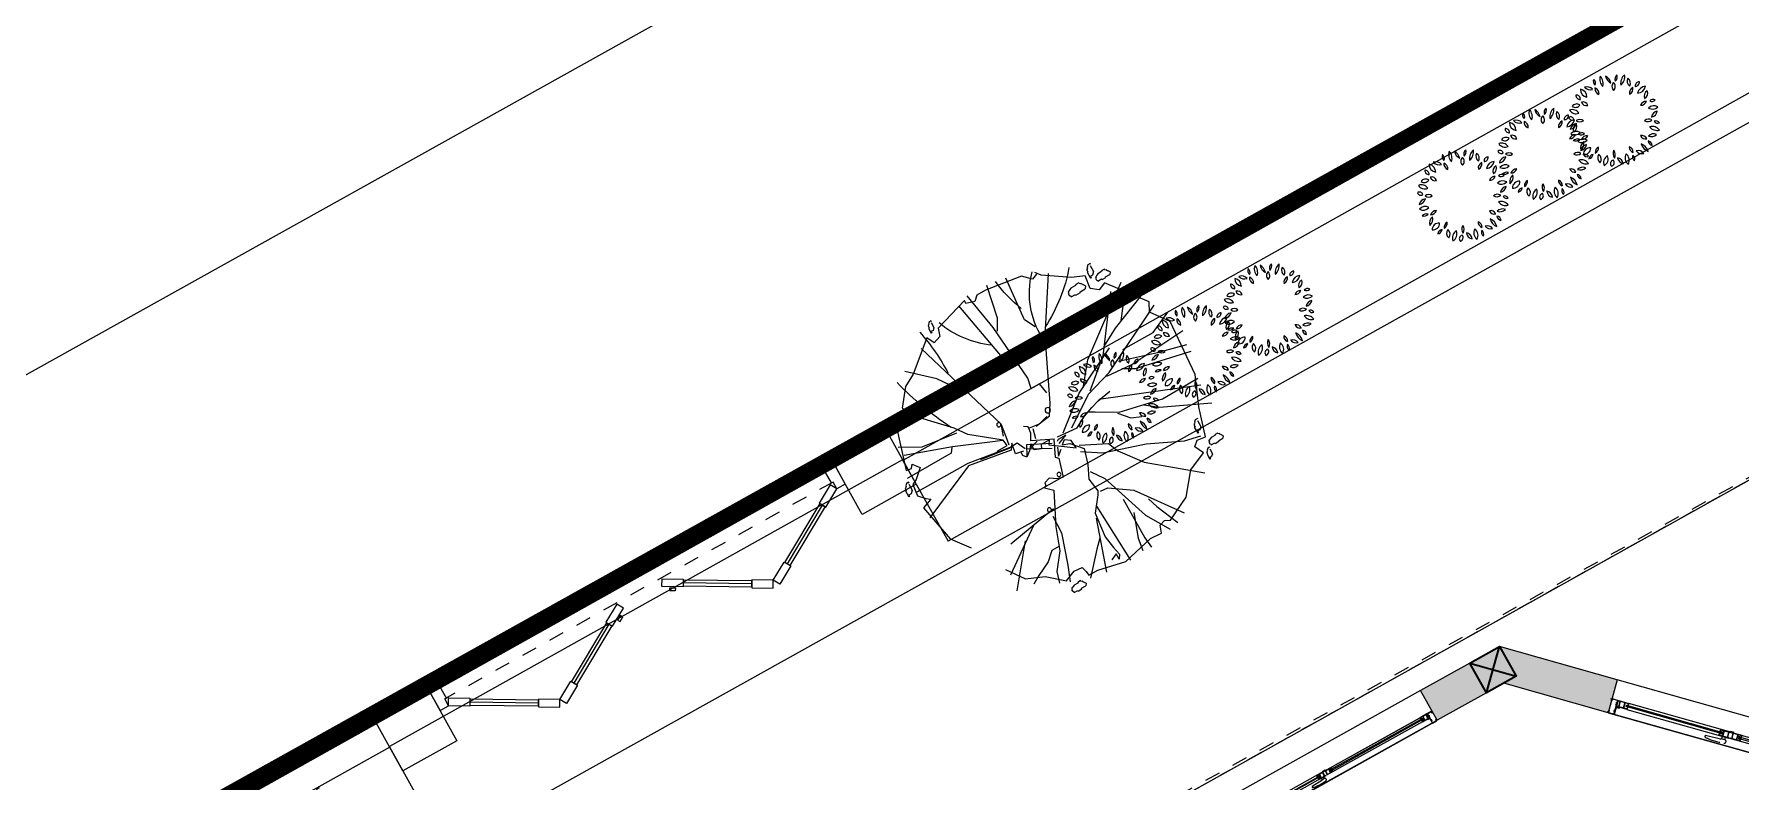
# Model space of a CAD drawing. Header units: millimetres. Extents: x 567980 to 569372, y 2065777 to 2066674.
# Drawn here: x 569077.5 to 569088.53, y 2066424.27 to 2066429.1 of the extents above; entities that cross this region are included whole.
import ezdxf

# ---------------------------------------------------------------- set-up
doc = ezdxf.new("R2010")
doc.units = ezdxf.units.MM
for name, pattern in [('CENTER', [3, 1.5, -0.5, 0.5, -0.5]), ('DASHDOT2', [0.5, 0.25, -0.125, 0, -0.125]), ('HIDDEN', [0.75, 0.5, -0.25])]:
    doc.linetypes.add(name, pattern=pattern)
for name, color, linetype, lineweight in [('A-COT VACH', 2, 'Continuous', 35), ('A-HATCH', 251, 'Continuous', 5), ('A-TUONG', 255, 'Continuous', 35), ('boDnv', 54, 'Continuous', 25), ('E- RANH GIOI', 1, 'CENTER', 13), ('E- Tuong', 4, 'Continuous', 13), ('i_Cay', 114, 'Continuous', 13), ('i_Hatch', 250, 'Continuous', 13), ('LD-CUA', 146, 'Continuous', 13), ('LD-THAY', 9, 'Continuous', 13)]:
    doc.layers.add(name, color=color, linetype=linetype, lineweight=lineweight)
for name, color, linetype in [('datOBt', 42, 'Continuous'), ('LogDg', 7, 'Continuous'), ('loKBT', 42, 'Continuous'), ('ViaHeS', 32, 'Continuous')]:
    doc.layers.add(name, color=color, linetype=linetype)
doc.styles.add('rms', font='romans.shx', dxfattribs={"width": 0.7, "bigfont": 'vns.shx'})
doc.linetypes.add('ADL', pattern='A,0.125,-0.15,["++",rms,S=0.5,R=0,X=0,Y=-0.2245],-1.35,1.125', length=2.75)

# ---------------------------------------------------------------- blocks, each defined once
blk = doc.blocks.new('NEN')
at = {"layer": 'boDnv', "color": 10, "linetype": 'ADL', "ltscale": 0.25}
blk.add_lwpolyline([(236.622, -34.449), (249.689, -60.576), (255.475, -62.36), (412.421, 25.215), (414.146, 31.236), (400.061, 56.783), (394.08, 58.497), (238.515, -28.308)], close=True, dxfattribs=at)
at = {"layer": 'datOBt'}
blk.add_lwpolyline([(235.548, -34.538), (248.986, -61.406), (255.589, -63.441), (413.268, 24.543), (415.221, 31.358), (400.736, 57.63), (393.956, 59.573), (237.678, -27.63)], close=True, dxfattribs=at)
at = {"layer": 'LogDg'}
blk.add_lwpolyline([(231.455, -36.414), (244.888, -63.273, 0.427514), (255.942, -66.68), (417.372, 23.397, 0.412716), (420.48, 34.246), (405.996, 60.518, 0.415712), (395.092, 63.642), (234.712, -25.849, 0.401037)], format="xyb", close=True, dxfattribs=at)
at = {"layer": 'loKBT'}
blk.add_lwpolyline([(400.736, 57.63), (393.956, 59.573), (380.546, 52.09), (390.292, 34.625), (407.979, 44.494)], close=True, dxfattribs=at)
at = {"layer": 'ViaHeS'}
blk.add_lwpolyline([(235.548, -34.538), (248.986, -61.406), (255.589, -63.441), (413.268, 24.543), (415.221, 31.358), (400.736, 57.63), (393.956, 59.573), (237.678, -27.63)], close=True, dxfattribs=at)
blk = doc.blocks.new('BT-01')
at = {"layer": 'E- RANH GIOI', "ltscale": 0.05, "const_width": 100}
blk.add_lwpolyline([(7814691, 974897), (7819917, 979887), (7998786, 979804), (8003756, 974804), (8003589, 944820), (7998563, 939825), (7818090, 939908), (7813321, 944903), (7814691, 974897)], dxfattribs=at)
at = {"layer": 'E- RANH GIOI', "color": 5, "ltscale": 0.05, "true_color": 0x0000fa}
blk.add_lwpolyline([(7817633, 973558), (7821118, 976886), (7997538, 976805), (8000749, 973574), (8000596, 946075), (7997327, 942825), (7819374, 942907), (7816376, 946047)], close=True, dxfattribs=at)
at = {"layer": 'loKBT'}
blk.add_lwpolyline([(8003756, 974804), (7998786, 979804), (7983438, 979811), (7983429, 959821), (8003672, 959812)], close=True, dxfattribs=at)
blk = doc.blocks.new('mb-cay34')
for p, q in [((148.1, 528.3), (174.7, 874.2)), ((-456.3, 782.7), (-468.4, 774.6)), ((-468.4, 746.2), (-468.4, 774.6)), ((-456.3, 782.7), (-452.2, 778.7)), ((-452.2, 778.7), (-448.2, 778.7)), ((-448.2, 778.7), (-448.2, 774.6)), ((-448.2, 774.6), (-444.1, 774.6)), ((-444.1, 774.6), (-440, 770.6)), ((-140.5, 547.3), (-262.1, 817.2)), ((-246.9, 741.1), (-76, 813.4)), ((68.4, 269.9), (-144.3, 813.4)), ((-106.4, 585.3), (-102.6, 817.2)), ((-76, 813.4), (254.5, 836.2)), ((117.7, 535.9), (49.4, 859)), ((136.7, 687.9), (95, 855.2)), ((170.9, 395.3), (379.8, 802)), ((246.9, 722.1), (307.7, 851.4)), ((254.5, 836.2), (357, 760.1)), ((357, 760.1), (410.2, 786.7)), ((372.2, 547.3), (467.2, 775.3)), ((410.2, 786.7), (626.7, 619.5)), ((-515.8, 680), (-528, 667.8)), ((-483.4, 680), (-515.8, 680)), ((-479.3, 684), (-475.3, 684)), ((-475.3, 684), (-475.3, 671.8)), ((-472.5, 721.9), (-472.5, 746.2)), ((-472.5, 746.2), (-468.4, 746.2)), ((-468.4, 721.9), (-472.5, 721.9)), ((-468.4, 697.5), (-468.4, 721.9)), ((-460.3, 697.5), (-468.4, 697.5)), ((-460.3, 693.5), (-460.3, 697.5)), ((-448.2, 693.5), (-460.3, 693.5)), ((-448.2, 697.5), (-448.2, 693.5)), ((-440, 697.5), (-448.2, 697.5)), ((-440, 770.6), (-436, 770.6)), ((-436, 709.7), (-440, 701.6)), ((-440, 701.6), (-440, 697.5)), ((-436, 770.6), (-436, 766.5)), ((-436, 766.5), (-431.9, 762.5)), ((-431.9, 717.8), (-436, 709.7)), ((-431.9, 762.5), (-427.9, 762.5)), ((-427.9, 746.2), (-431.9, 742.2)), ((-431.9, 742.2), (-431.9, 717.8)), ((-427.9, 762.5), (-427.9, 746.2)), ((-414, 691.7), (-246.9, 741.1)), ((-406.4, 642.3), (-414, 691.7)), ((-349.1, 697.8), (-363.7, 683.2)), ((-363.7, 683.2), (-363.7, 668.6)), ((-310.2, 697.8), (-349.1, 697.8)), ((-315, 678.3), (-315, 673.5)), ((-310.2, 678.3), (-315, 678.3)), ((-300.4, 688.1), (-310.2, 678.3)), ((-305.3, 702.7), (-300.4, 702.7)), ((-300.4, 702.7), (-300.4, 688.1)), ((201.3, 471.3), (136.7, 687.9)), ((246.9, 524.5), (246.9, 722.1)), ((292.5, 323.1), (584.9, 703.1)), ((459.6, 646.1), (539.4, 710.7)), ((666, 676.7), (653.8, 668.6)), ((666, 676.7), (670, 672.6)), ((-368.4, 319.3), (-588.7, 589.1)), ((-536.1, 655.6), (-536.1, 651.5)), ((-528, 655.6), (-536.1, 655.6)), ((-503.7, 651.5), (-536.1, 651.5)), ((-535.6, 528.3), (-486.2, 638.5)), ((-528, 667.8), (-528, 655.6)), ((-503.7, 655.6), (-503.7, 651.5)), ((-491.5, 655.6), (-503.7, 655.6)), ((-487.5, 659.7), (-491.5, 659.7)), ((-491.5, 659.7), (-491.5, 655.6)), ((-483.4, 663.7), (-487.5, 663.7)), ((-487.5, 663.7), (-487.5, 659.7)), ((-486.2, 638.5), (-433, 611.9)), ((-475.3, 671.8), (-483.4, 663.7)), ((-433, 611.9), (-406.4, 642.3)), ((-376, 577.7), (-395, 672.7)), ((-373.4, 668.6), (-373.4, 663.7)), ((-363.7, 668.6), (-373.4, 668.6)), ((-334.5, 663.7), (-373.4, 663.7)), ((-334.5, 668.6), (-334.5, 663.7)), ((-319.9, 668.6), (-334.5, 668.6)), ((-319.9, 673.5), (-319.9, 668.6)), ((-315, 673.5), (-319.9, 673.5)), ((-53.2, 334.5), (-106.4, 585.3)), ((269.7, 410.5), (566, 627.1)), ((395, 596.7), (459.6, 646.1)), ((626.7, 619.5), (607.7, 573.9)), ((649.8, 615.8), (649.8, 640.2)), ((649.8, 640.2), (653.8, 640.2)), ((653.8, 615.8), (649.8, 615.8)), ((653.8, 640.2), (653.8, 668.6)), ((653.8, 591.5), (653.8, 615.8)), ((661.9, 591.5), (653.8, 591.5)), ((661.9, 587.4), (661.9, 591.5)), ((674.1, 587.4), (661.9, 587.4)), ((670, 672.6), (674.1, 672.6)), ((674.1, 672.6), (674.1, 668.6)), ((674.1, 668.6), (678.2, 668.6)), ((682.2, 591.5), (674.1, 591.5)), ((674.1, 591.5), (674.1, 587.4)), ((678.2, 668.6), (682.2, 664.5)), ((682.2, 664.5), (686.3, 664.5)), ((686.3, 603.6), (682.2, 595.5)), ((682.2, 595.5), (682.2, 591.5)), ((686.3, 664.5), (686.3, 660.5)), ((686.3, 660.5), (690.3, 656.4)), ((690.3, 611.8), (686.3, 603.6)), ((690.3, 656.4), (694.4, 656.4)), ((694.4, 640.2), (690.3, 636.1)), ((690.3, 636.1), (690.3, 611.8)), ((694.4, 656.4), (694.4, 640.2)), ((713, 596.7), (698.4, 582.1)), ((698.4, 582.1), (698.4, 567.5)), ((751.9, 596.7), (713, 596.7)), ((761.6, 587), (751.9, 577.3)), ((756.8, 601.6), (761.6, 601.6)), ((761.6, 601.6), (761.6, 587)), ((-657.1, 429.5), (-535.6, 528.3)), ((-284.9, 380.1), (-376, 577.7)), ((-83.6, 475.1), (-140.5, 547.3)), ((155.7, 467.5), (117.7, 535.9)), ((159.5, 372.5), (148.1, 528.3)), ((315.3, 444.7), (372.2, 547.3)), ((607.7, 573.9), (638.1, 532.1)), ((638.1, 532.1), (714.1, 543.5)), ((664.4, 517.2), (649.8, 507.4)), ((649.8, 473.4), (649.8, 507.4)), ((664.4, 517.2), (669.3, 512.3)), ((669.3, 512.3), (674.2, 512.3)), ((674.2, 512.3), (674.2, 507.4)), ((674.2, 507.4), (679, 507.4)), ((679, 507.4), (683.9, 502.6)), ((683.9, 502.6), (688.8, 502.6)), ((698.4, 567.5), (688.6, 567.5)), ((688.6, 567.5), (688.6, 562.7)), ((727.6, 562.7), (688.6, 562.7)), ((688.8, 502.6), (688.8, 497.7)), ((688.8, 497.7), (693.6, 492.8)), ((693.6, 492.8), (698.5, 492.8)), ((698.5, 492.8), (698.5, 473.4)), ((714.1, 543.5), (744.5, 471.3)), ((742.2, 567.5), (727.6, 567.5)), ((727.6, 567.5), (727.6, 562.7)), ((747, 572.4), (742.2, 572.4)), ((742.2, 572.4), (742.2, 567.5)), ((751.9, 577.3), (747, 577.3)), ((747, 577.3), (747, 572.4)), ((-729.3, 288.9), (-657.1, 429.5)), ((-114, 376.3), (-136.7, 433.3)), ((121.5, 231.8), (170.9, 395.3)), ((132.9, 250.8), (269.7, 410.5)), ((151.9, 190), (292.5, 463.7)), ((645, 444.1), (645, 473.4)), ((645, 473.4), (649.8, 473.4)), ((649.8, 444.1), (645, 444.1)), ((649.8, 414.9), (649.8, 444.1)), ((659.6, 414.9), (649.8, 414.9)), ((659.6, 410.1), (659.6, 414.9)), ((674.2, 410.1), (659.6, 410.1)), ((683.9, 414.9), (674.2, 414.9)), ((674.2, 414.9), (674.2, 410.1)), ((688.8, 429.5), (683.9, 419.8)), ((683.9, 419.8), (683.9, 414.9)), ((693.6, 439.3), (688.8, 429.5)), ((698.5, 473.4), (693.6, 468.5)), ((693.6, 468.5), (693.6, 439.3)), ((744.5, 471.3), (839.4, 326.9)), ((-622.9, 258.4), (-759.7, 319.3)), ((-478.6, 190), (-729.3, 376.3)), ((-239.3, 220.4), (-368.4, 319.3)), ((-208.9, 140.6), (-284.9, 380.1)), ((-53.2, 323.1), (-114, 376.3)), ((15.2, 216.6), (-53.2, 334.5)), ((60.8, 262.2), (76, 345.9)), ((167.1, 224.2), (292.5, 323.1)), ((528, 178.6), (828, 368.7)), ((839.4, 326.9), (869.8, 304.1)), ((858.4, 307.9), (843.2, 273.7)), ((-634.3, 178.6), (-771.1, 262.2)), ((-767.3, 209), (-725.5, 224.2)), ((-763.5, 140.6), (-767.3, 209)), ((-714.1, 258.4), (-729.3, 288.9)), ((-725.5, 224.2), (-714.1, 258.4)), ((-562.2, 239.4), (-622.9, 258.4)), ((-178.5, 193.8), (-239.3, 220.4)), ((-106.4, 45.6), (-178.5, 193.8)), ((0, 57), (121.5, 231.8)), ((34.2, 182.4), (15.2, 216.6)), ((22.8, 152), (45.6, 212.8)), ((45.6, 212.8), (60.8, 262.2)), ((843.2, 273.7), (888.8, 228)), ((888.8, 228), (919.2, 11.4)), ((-809.1, -45.6), (-763.5, 140.6)), ((-744.5, 114), (-809.1, 121.6)), ((-493.8, 114), (-744.5, 114)), ((-588.7, 129.2), (-729.3, 79.8)), ((-341.9, 79.8), (-634.3, 178.6)), ((-395, 68.4), (-478.6, 190)), ((-140.5, 34.2), (-208.9, 140.6)), ((-15.2, 83.6), (22.8, 152)), ((0, 0), (151.9, 190)), ((182.3, 19), (528, 178.6)), ((600.1, 155.8), (664.7, 121.6)), ((664.7, 121.6), (923, 144.4)), ((-729.3, 79.8), (-801.5, 68.4)), ((-402.6, 0), (-486.2, -64.6)), ((-383.6, 11.4), (-402.6, 0)), ((-391.2, 22.8), (-395, 68.4)), ((-300.1, 0), (-383.6, 11.4)), ((-265.9, 26.6), (-341.9, 79.8)), ((-224.1, 34.2), (-300.1, 0)), ((-136.7, 60.8), (-224.1, 34.2)), ((-72.2, 3.8), (-136.7, 60.8)), ((-110.2, 22.8), (-60.8, 19)), ((-41.8, -72.2), (-110.2, 22.8)), ((-57, -38), (-72.2, 3.8)), ((-60.8, 19), (-38, -15.2)), ((-41.8, -49.4), (-19, 7.6)), ((-19, 7.6), (-19, -41.8)), ((-3.8, -38), (-15.2, 83.6)), ((121.5, -19), (182.3, 19)), ((243.1, 30.4), (307.7, 19)), ((307.7, 19), (307.7, -34.2)), ((748.3, -7.6), (938.2, 30.4)), ((919.2, 11.4), (919.2, -45.6)), ((-455.8, -38), (-816.6, -19)), ((-774.9, -209), (-809.1, -45.6)), ((-512.8, -72.2), (-809.1, -171)), ((-755.9, -57), (-778.7, -72.2)), ((-778.7, -72.2), (-744.5, -72.2)), ((-744.5, -72.2), (-763.5, -110.2)), ((-706.5, -68.4), (-755.9, -57)), ((-630.5, -79.8), (-706.5, -68.4)), ((-524.2, -68.4), (-630.5, -79.8)), ((-486.2, -64.6), (-524.2, -68.4)), ((-114, -91.2), (-220.3, -121.6)), ((-98.8, -106.4), (-114, -91.2)), ((-103.7, -87.2), (-75.9, -55.7)), ((-55.3, -66.2), (-103.7, -87.2)), ((-7.6, -64.6), (-98.8, -106.4)), ((-38, -15.2), (-57, -38)), ((-49.8, -64.2), (-23.2, -102.2)), ((-19, -41.8), (-26.6, -53.2)), ((-23.2, -102.2), (3.4, -87)), ((-22.8, -83.6), (41.8, -212.8)), ((-7.5, -60.8), (49.5, -182.4)), ((3.4, -87), (3.4, -140.2)), ((106.4, -114), (121.5, -19)), ((110.2, -91.2), (125.3, -34.2)), ((117.7, -152), (110.2, -91.2)), ((307.7, -34.2), (368.4, -22.8)), ((368.4, -22.8), (714.1, -53.2)), ((501.4, -45.6), (539.4, -91.2)), ((539.4, -91.2), (915.4, -163.4)), ((683.7, -41.8), (748.3, -7.6)), ((714.1, -53.2), (942, -95)), ((919.2, -45.6), (892.6, -72.2)), ((892.6, -72.2), (907.8, -121.6)), ((-668.5, -155.8), (-793.9, -266.1)), ((-622.9, -110.2), (-668.5, -155.8)), ((-220.3, -121.6), (-212.7, -152)), ((-212.7, -152), (-186.1, -193.8)), ((-47.9, -97.4), (20.4, -226.6)), ((3.4, -140.2), (-19.4, -151.6)), ((-19.4, -151.6), (-4.2, -189.7)), ((-4.2, -189.7), (33.8, -189.7)), ((33.8, -189.7), (3.4, -216.3)), ((30.4, -152), (15.2, -201.4)), ((45.6, -152), (102.6, -136.8)), ((49.5, -182.4), (87.5, -159.6)), ((87.5, -159.6), (125.5, -155.8)), ((125.5, -155.8), (140.7, -178.6)), ((926.8, -121.6), (862.2, -326.9)), ((907.8, -121.6), (926.8, -121.6)), ((-774.9, -266.1), (-774.9, -209)), ((-748.3, -269.9), (-774.9, -266.1)), ((-717.9, -277.5), (-748.3, -269.9)), ((-714.1, -326.9), (-717.9, -277.5)), ((-490, -285.1), (-668.5, -342.1)), ((-383.6, -281.3), (-490, -285.1)), ((-258.3, -205.2), (-444.4, -296.5)), ((-349.4, -258.4), (-406.4, -566.3)), ((-220.3, -243.2), (-258.3, -205.2)), ((-212.7, -231.8), (-220.3, -243.2)), ((-197.5, -228), (-212.7, -231.8)), ((-186.1, -193.8), (-197.5, -228)), ((3.4, -216.3), (-19.4, -246.7)), ((-19.4, -246.7), (-0.4, -261.9)), ((41.8, -212.8), (-15.2, -243.2)), ((-0.4, -261.9), (22.4, -261.9)), ((19, -247), (26.6, -292.7)), ((26.6, -231.8), (76, -254.6)), ((26.6, -292.7), (91.2, -281.3)), ((91.2, -281.3), (57, -304.1)), ((76, -254.6), (72.2, -311.7)), ((136.7, -292.7), (208.9, -281.3)), ((148.1, -304.1), (212.7, -281.3)), ((212.7, -281.3), (809.1, -467.5)), ((-823.6, -338.7), (-819.6, -338.7)), ((-823.6, -363.1), (-823.6, -338.7)), ((-819.6, -363.1), (-823.6, -363.1)), ((-807.4, -302.2), (-819.6, -310.3)), ((-819.6, -338.7), (-819.6, -310.3)), ((-819.6, -387.4), (-819.6, -363.1)), ((-807.4, -302.2), (-803.3, -306.3)), ((-803.3, -306.3), (-799.3, -306.3)), ((-799.3, -306.3), (-799.3, -310.3)), ((-799.3, -310.3), (-795.2, -310.3)), ((-795.2, -310.3), (-791.2, -314.4)), ((-791.2, -314.4), (-787.1, -314.4)), ((-787.1, -375.3), (-791.2, -383.4)), ((-791.2, -383.4), (-791.2, -387.4)), ((-787.1, -314.4), (-787.1, -318.4)), ((-787.1, -318.4), (-783.1, -322.5)), ((-783.1, -367.1), (-787.1, -375.3)), ((-783.1, -322.5), (-779, -322.5)), ((-779, -338.7), (-783.1, -342.8)), ((-783.1, -342.8), (-783.1, -367.1)), ((-779, -322.5), (-779, -338.7)), ((-668.5, -342.1), (-755.9, -376.3)), ((-740.7, -391.5), (-714.1, -326.9)), ((-573.6, -342.1), (-668.5, -414.3)), ((-550.8, -380.1), (-596.3, -429.5)), ((-444.4, -296.5), (-573.6, -342.1)), ((-550.8, -334.5), (-550.8, -380.1)), ((57, -304.1), (98.8, -558.7)), ((72.2, -292.7), (110.2, -554.9)), ((72.2, -311.7), (83.6, -391.5)), ((87.4, -300.3), (136.7, -292.7)), ((91.2, -311.7), (129.1, -315.5)), ((91.2, -376.3), (91.2, -311.7)), ((129.1, -315.5), (254.5, -475.1)), ((129.1, -319.3), (155.7, -387.7)), ((816.6, -342.1), (801.5, -387.7)), ((862.2, -326.9), (816.6, -342.1)), ((856.9, -371.4), (856.9, -375.5)), ((865, -371.4), (856.9, -371.4)), ((889.3, -375.5), (856.9, -375.5)), ((877.1, -347.1), (865, -359.3)), ((865, -359.3), (865, -371.4)), ((909.6, -347.1), (877.1, -347.1)), ((889.3, -371.4), (889.3, -375.5)), ((901.5, -371.4), (889.3, -371.4)), ((901.5, -367.4), (901.5, -371.4)), ((905.5, -367.4), (901.5, -367.4)), ((905.5, -363.3), (905.5, -367.4)), ((909.6, -363.3), (905.5, -363.3)), ((917.7, -355.2), (909.6, -363.3)), ((913.6, -343), (917.7, -343)), ((917.7, -343), (917.7, -355.2)), ((-811.5, -387.4), (-819.6, -387.4)), ((-811.5, -391.5), (-811.5, -387.4)), ((-799.3, -391.5), (-811.5, -391.5)), ((-799.3, -387.4), (-799.3, -391.5)), ((-791.2, -387.4), (-799.3, -387.4)), ((-660.9, -486.5), (-740.7, -391.5)), ((-668.5, -414.3), (-733.1, -433.3)), ((-596.3, -429.5), (-638.1, -513.1)), ((-376, -402.9), (-558.4, -653.7)), ((83.6, -391.5), (95, -482.7)), ((155.7, -387.7), (235.5, -585.3)), ((254.5, -475.1), (322.9, -524.5)), ((554.6, -387.7), (547, -425.7)), ((547, -425.7), (615.3, -475.1)), ((615.3, -475.1), (740.7, -611.9)), ((847, -410.5), (702.7, -577.7)), ((801.5, -387.7), (847, -410.5)), ((-638.1, -513.1), (-668.5, -562.5)), ((-619.1, -589.1), (-660.9, -486.5)), ((-429.2, -486.5), (-653.3, -665.1)), ((98.8, -558.7), (-53.2, -893.2)), ((110.2, -554.9), (110.2, -885.6)), ((292.5, -528.3), (319.1, -737.3)), ((322.9, -524.5), (554.6, -748.7)), ((702.7, -577.7), (664.7, -649.9)), ((-516.6, -661.3), (-619.1, -589.1)), ((208.9, -608.1), (205.1, -897)), ((235.5, -589.1), (208.9, -608.1)), ((235.5, -585.3), (326.7, -847.6)), ((664.7, -649.9), (566, -725.9)), ((-212.7, -851.4), (-315.3, -771.5)), ((319.1, -737.3), (383.6, -855.2)), ((524.2, -695.5), (505.2, -733.5)), ((505.2, -733.5), (509, -763.9)), ((509, -763.9), (505.2, -802)), ((566, -725.9), (524.2, -695.5)), ((15.2, -897), (-212.7, -851.4)), ((38, -836.2), (15.2, -897)), ((53.2, -859), (38, -836.2)), ((91.2, -893.2), (53.2, -859)), ((174.7, -855.2), (159.5, -885.6)), ((224.1, -802), (174.7, -855.2)), ((246.9, -821), (224.1, -802)), ((243.1, -847.6), (262.1, -832.4)), ((246.9, -878), (243.1, -847.6)), ((505.2, -802), (246.9, -878)), ((262.1, -832.4), (246.9, -821)), ((159.5, -885.6), (91.2, -893.2)), ((118.7, -933.8), (108.9, -933.8)), ((108.9, -933.8), (108.9, -938.7)), ((147.8, -938.7), (108.9, -938.7)), ((133.2, -904.6), (118.7, -919.2)), ((118.7, -919.2), (118.7, -933.8)), ((172.2, -904.6), (133.2, -904.6)), ((162.4, -933.8), (147.8, -933.8)), ((147.8, -933.8), (147.8, -938.7)), ((167.3, -928.9), (162.4, -928.9)), ((162.4, -928.9), (162.4, -933.8)), ((172.2, -924.1), (167.3, -924.1)), ((167.3, -924.1), (167.3, -928.9)), ((181.9, -914.3), (172.2, -924.1)), ((177, -899.7), (181.9, -899.7)), ((181.9, -899.7), (181.9, -914.3))]:
    blk.add_line(p, q)
for centre, radius in [((154.1, -13.1), 15.3), ((-194.7, -135.6), 11.7), ((-343.1, -280.4), 11.7), ((217.2, -295.2), 11.7)]:
    blk.add_circle(centre, radius)
for centre, radius, start, end in [((1370.9, -207.9), 898.1, 129.35454, 152.60919), ((554.4, 627.1), 467.6, 262.5537, 314.33753), ((1051.9, 958.4), 882.6, 248.56219, 262.35164), ((1080.7, 206.7), 550.5, 215.14999, 249.18413), ((647.6, -1519.7), 1117.4, 77.33522, 91.85052), ((1164.8, 1073.5), 1812.8, 242.86443, 255.35386)]:
    blk.add_arc(centre, radius, start, end)
blk = doc.blocks.new('mb-cay40')
at = {"color": 0, "linetype": 'ByBlock'}
for centre, radius, start, end in [((-427, 694), 54.1, 146.8151, 244.0193), ((-496, 675), 54.1, 326.8151, 64.0193), ((-300, 710), 100, 149.4737, 231.7586), ((-448, 683), 100, 329.4737, 51.7586), ((-231, 779), 98.1, 192.306, 259.6849), ((-344, 662), 98.1, 12.306, 79.6849), ((-148, 638), 79.7, 145.5248, 220.8327), ((-273, 631), 79.7, 325.5248, 40.8327), ((-136, 737), 62.9, 125.4093, 202.7101), ((-231, 764), 62.9, 305.4093, 22.7101), ((16, 684), 137, 133.8117, 194.3077), ((-211, 749), 137, 313.8117, 14.3077), ((113, 711), 137, 163.4642, 212.7906), ((-134, 676), 137, 343.4642, 32.7906), ((138, 616), 80.6, 104.1004, 168.465), ((40, 710), 80.6, 284.1004, 348.465), ((-654, 503), 44.2, 163.4933, 274.4697), ((-693, 471), 44.2, 343.4933, 94.4697), ((-542, 597), 98.1, 183.3189, 263.1904), ((-651, 494), 98.1, 3.3189, 83.1904), ((-554, 556), 69.9, 25.4537, 116.6852), ((-522, 648), 69.9, 205.4537, 296.6852), ((-390, 597), 66.9, 168.8066, 257.6391), ((-470, 545), 66.9, 348.8066, 77.6391), ((49, 562), 68.8, 103.8914, 198.9039), ((-33, 607), 68.8, 283.8914, 18.9039), ((230, 506), 141, 100.3005, 160.4476), ((72, 692), 141, 280.3005, 340.4476), ((213, 369), 79.6, 86.0282, 161.3698), ((143, 474), 79.6, 266.0282, 341.3698), ((260, 521), 76.9, 122.5817, 207.18), ((150, 551), 76.9, 302.5817, 27.18), ((300, 426), 53.5, 59.9815, 155.6676), ((278, 494), 53.5, 239.9815, 335.6676), ((-767, 152), 75.6, 44.2576, 108.5927), ((-736, 277), 75.6, 224.2576, 288.5927), ((-743, 226), 96, 30.9482, 110.5784), ((-695, 365), 96, 210.9482, 290.5784), ((-680, 301), 102, 69.7201, 135.6489), ((-718, 468), 102, 249.7201, 315.6489), ((-620, 357), 75.8, 22.5723, 98.3335), ((-561, 461), 75.8, 202.5723, 278.3335), ((320, 284), 110, 64.7353, 140.5781), ((282, 453), 110, 244.7353, 320.5781), ((359, 242), 79.1, 90.2529, 173.5221), ((280, 330), 79.1, 270.2529, 353.5221), ((-787, 176), 111, 280.8762, 345.4479), ((-659, 40), 111, 100.8762, 165.4479), ((-690, -39), 87.4, 54.9745, 151.3792), ((-716, 74), 87.4, 234.9745, 331.3792), ((-638, 119), 83.9, 60.5095, 129.292), ((-649, 257), 83.9, 240.5095, 309.292), ((159, -75), 77.3, 28.8072, 103.9199), ((208, 37), 77.3, 208.8072, 283.9199), ((243, 141), 78, 58.8748, 131.2135), ((232, 267), 78, 238.8748, 311.2135), ((314, -59), 90.4, 71.3712, 141.7535), ((272, 83), 90.4, 251.3712, 321.7535), ((293, 25), 97.6, 29.1952, 106.7189), ((350, 166), 97.6, 209.1952, 286.7189), ((344, 142), 53.6, 28.1981, 112.1918), ((371, 217), 53.6, 208.1981, 292.1918), ((-675, -123), 70, 71.8192, 140.0818), ((-707, -12), 70, 251.8192, 320.0818), ((-557, -163), 78, 113.4753, 203.456), ((-660, -123), 78, 293.4753, 23.456), ((-617, 21), 75, 267.1724, 337.2365), ((-551, -83), 75, 87.1724, 157.2365), ((-605, -147), 107, 271.6328, 352.0268), ((-496, -269), 107, 91.6328, 172.0268), ((-342, -221), 95.9, 122.8873, 186.7253), ((-489, -152), 95.9, 302.8873, 6.7253), ((-133, -236), 75.4, 148.7877, 221.5977), ((-253, -247), 75.4, 328.7877, 41.5977), ((-19, -211), 70.3, 353.65, 74.6514), ((70, -151), 70.3, 173.65, 254.6514), ((113, -290), 96.7, 38.6962, 106.2415), ((162, -137), 96.7, 218.6962, 286.2415), ((133, -213), 116, 6.5487, 76.8911), ((275, -87), 116, 186.5487, 256.8911), ((243, -118), 50.7, 359.2557, 87.6287), ((296, -68), 50.7, 179.2557, 267.6287), ((-473, -294), 49.3, 76.5419, 193.4774), ((-509, -257), 49.3, 256.5419, 13.4774), ((-314, -281), 91.1, 159.117, 230.3606), ((-457, -318), 91.1, 339.117, 50.3606), ((-220, -348), 109, 122.117, 201.7275), ((-379, -297), 109, 302.117, 21.7275), ((-170, -364), 62.5, 129.7475, 206.0709), ((-267, -343), 62.5, 309.7475, 26.0709), ((-160, -372), 84.6, 5.3196, 80.419), ((-61, -281), 84.6, 185.3196, 260.419), ((100, -278), 148, 165.2071, 218.3217), ((-159, -332), 148, 345.2071, 38.3217), ((110, -276), 64.3, 156.7754, 231.288), ((11, -301), 64.3, 336.7754, 51.288)]:
    blk.add_arc(centre, radius, start, end, dxfattribs=at)
blk = doc.blocks.new('cd2400')
for p, q in [((432.7, 355.2), (125.3, 177.7)), ((643.2, 355.2), (950.7, 177.7)), ((1696.8, 355.2), (1389.3, 177.7)), ((1907.3, 355.2), (2214.7, 177.7))]:
    blk.add_line(p, q)
at = {"color": 251, "linetype": 'DASHDOT2'}
blk.add_line((2320, 100), (20, 100), dxfattribs=at)
at = {"color": 9}
for points in [[(440.2, 342.2), (132.8, 164.7), (117.8, 190.7), (425.2, 368.2)], [(635.7, 342.2), (943.2, 164.7), (958.2, 190.7), (650.7, 368.2)], [(1704.3, 342.2), (1396.8, 164.7), (1381.8, 190.7), (1689.3, 368.2)], [(1899.8, 342.2), (2207.2, 164.7), (2222.2, 190.7), (1914.8, 368.2)]]:
    blk.add_lwpolyline(points, close=True, dxfattribs=at)
for points in [[(538, 392.9), (442.7, 337.9), (422.7, 372.5), (518, 427.5)], [(538, 392.9), (633.2, 337.9), (653.2, 372.5), (558, 427.5)], [(1802, 392.9), (1706.8, 337.9), (1686.8, 372.5), (1782, 427.5)], [(1802, 392.9), (1897.3, 337.9), (1917.3, 372.5), (1822, 427.5)], [(40, 105.4), (135.3, 160.4), (115.3, 195), (20, 140)], [(1035.9, 105.4), (940.7, 160.4), (960.7, 195), (1055.9, 140)], [(1024.3, 166.2), (999.2, 180.7), (1006.3, 193.2), (1031.5, 178.6)], [(1304.1, 105.4), (1399.3, 160.4), (1379.3, 195), (1284.1, 140)], [(1315.7, 166.2), (1340.8, 180.7), (1333.7, 193.2), (1308.5, 178.6)], [(2300, 105.4), (2204.7, 160.4), (2224.7, 195), (2320, 140)], [(-30, 0), (-30, 140), (20, 140), (20, 100), (30, 100), (30, 0)], [(2370, 0), (2370, 140), (2320, 140), (2320, 100), (2310, 100), (2310, 0)]]:
    blk.add_lwpolyline(points, close=True)
blk = doc.blocks.new('kkkk')
h = blk.add_hatch(color=250)
edge = h.paths.add_edge_path()
edge.add_line((333058.8, 105336.6), (333060.3, 105336.6))
edge.add_line((333060.3, 105336.6), (333060.3, 105341.6))
edge.add_line((333060.3, 105341.6), (333061.8, 105341.6))
edge.add_line((333061.8, 105341.6), (333061.8, 105371.6))
edge.add_line((333061.8, 105371.6), (333027.5, 105371.6))
edge.add_line((333027.5, 105371.6), (333027.5, 105386.6))
edge.add_line((333027.5, 105386.6), (333022.2, 105386.6))
edge.add_line((333022.2, 105386.6), (333022.2, 105383.6))
edge.add_line((333022.2, 105383.6), (333023.7, 105383.6))
edge.add_line((333023.7, 105383.6), (333023.7, 105385.1))
edge.add_line((333023.7, 105385.1), (333026, 105385.1))
edge.add_line((333026, 105385.1), (333026, 105378.1))
edge.add_line((333026, 105378.1), (333023.7, 105378.1))
edge.add_line((333023.7, 105378.1), (333023.7, 105379.6))
edge.add_line((333023.7, 105379.6), (333022.2, 105379.6))
edge.add_line((333022.2, 105379.6), (333022.2, 105376.6))
edge.add_line((333022.2, 105376.6), (333026, 105376.6))
edge.add_line((333026, 105376.6), (333026, 105371.6))
edge.add_line((333026, 105371.6), (332991.8, 105371.6))
edge.add_line((332991.8, 105371.6), (332991.8, 105341.6))
edge.add_line((332991.8, 105341.6), (332993.3, 105341.6))
edge.add_line((332993.3, 105341.6), (332993.3, 105336.6))
edge.add_line((332993.3, 105336.6), (332994.8, 105336.6))
edge.add_line((332994.8, 105336.6), (332994.8, 105341.6))
edge.add_line((332994.8, 105341.6), (333002.3, 105341.6))
edge.add_line((333002.3, 105341.6), (333002.3, 105343.1))
edge.add_line((333002.3, 105343.1), (332993.3, 105343.1))
edge.add_line((332993.3, 105343.1), (332993.3, 105370.1))
edge.add_line((332993.3, 105370.1), (333006.9, 105370.1))
edge.add_arc((333010, 105367.6), 3.97, 141.52264, 210)
edge.add_line((333006.6, 105365.7), (333007.9, 105366.4))
edge.add_arc((333010, 105367.6), 2.47, -390, -150, ccw=False)
edge.add_line((333012.1, 105366.4), (333013.4, 105365.7))
edge.add_arc((333010, 105367.6), 3.97, -30, 38.47736)
edge.add_line((333013.1, 105370.1), (333040.4, 105370.1))
edge.add_arc((333043.5, 105367.6), 3.97, 141.52264, 210)
edge.add_line((333040.1, 105365.7), (333041.4, 105366.4))
edge.add_arc((333043.5, 105367.6), 2.47, -390, -150, ccw=False)
edge.add_line((333045.6, 105366.4), (333046.9, 105365.7))
edge.add_arc((333043.5, 105367.6), 3.97, -30, 38.47736)
edge.add_line((333046.6, 105370.1), (333060.3, 105370.1))
edge.add_line((333060.3, 105370.1), (333060.3, 105343.1))
edge.add_line((333060.3, 105343.1), (333051.3, 105343.1))
edge.add_line((333051.3, 105343.1), (333051.3, 105341.6))
edge.add_line((333051.3, 105341.6), (333058.8, 105341.6))
edge.add_line((333058.8, 105341.6), (333058.8, 105336.6))
blk.add_lwpolyline([(333026, 105378.1), (333026, 105385.1), (333023.7, 105385.1), (333023.7, 105383.6), (333022.2, 105383.6), (333022.2, 105386.6), (333027.5, 105386.6), (333027.5, 105371.6), (333061.8, 105371.6), (333061.8, 105341.6), (333060.3, 105341.6), (333060.3, 105336.6), (333058.8, 105336.6), (333058.8, 105341.6), (333051.3, 105341.6), (333051.3, 105343.1), (333060.3, 105343.1), (333060.3, 105370.1), (333046.6, 105370.1, -0.30801), (333046.9, 105365.7), (333045.6, 105366.4, 1.732051), (333041.4, 105366.4), (333040.1, 105365.7, -0.30801), (333040.4, 105370.1), (333013.1, 105370.1, -0.30801), (333013.4, 105365.7), (333012.1, 105366.4, 1.732051), (333007.9, 105366.4), (333006.6, 105365.7, -0.30801), (333006.9, 105370.1), (332993.3, 105370.1), (332993.3, 105343.1), (333002.3, 105343.1), (333002.3, 105341.6), (332994.8, 105341.6), (332994.8, 105336.6), (332993.3, 105336.6), (332993.3, 105341.6), (332991.8, 105341.6), (332991.8, 105371.6), (333026, 105371.6), (333026, 105376.6), (333022.2, 105376.6), (333022.2, 105379.6), (333023.7, 105379.6), (333023.7, 105378.1)], format="xyb", close=True)
blk = doc.blocks.new('ccccc')
h = blk.add_hatch(color=250)
h.paths.add_polyline_path([(333034.3, 105325.3), (333084.3, 105325.3), (333084.3, 105326.8), (333077.7, 105326.8), (333077.7, 105353.8), (333084.3, 105353.8), (333084.3, 105355.3), (333034.3, 105355.3), (333034.3, 105346.7), (333035.8, 105346.7), (333035.8, 105353.8), (333052.1, 105353.8), (333052.1, 105326.8), (333035.8, 105326.8), (333035.8, 105333.9), (333034.3, 105333.9)])
h.paths.add_polyline_path([(333053.6, 105326.8), (333053.6, 105353.8), (333076.2, 105353.8), (333076.2, 105326.8)], flags=16)
for p, q in [((333034.3, 105346.7), (333035.8, 105346.7)), ((333034.3, 105333.9), (333035.8, 105333.9)), ((333052.1, 105353.8), (333052.1, 105326.8)), ((333053.6, 105353.8), (333053.6, 105326.8)), ((333076.2, 105353.8), (333076.2, 105326.8)), ((333077.7, 105353.8), (333077.7, 105326.8)), ((333084.3, 105355.3), (333084.3, 105353.8)), ((333084.3, 105326.8), (333084.3, 105325.3))]:
    blk.add_line(p, q)
for points in [[(333084.3, 105355.3), (333034.3, 105355.3), (333034.3, 105346.7)], [(333034.3, 105333.9), (333034.3, 105325.3), (333084.3, 105325.3)], [(333052.1, 105353.8), (333035.8, 105353.8), (333035.8, 105346.7)], [(333035.8, 105333.9), (333035.8, 105326.8), (333052.1, 105326.8)], [(333076.2, 105353.8), (333053.6, 105353.8)], [(333084.3, 105353.8), (333077.7, 105353.8)], [(333053.6, 105326.8), (333076.2, 105326.8)], [(333077.7, 105326.8), (333084.3, 105326.8)]]:
    blk.add_lwpolyline(points)
blk = doc.blocks.new('dasdsd')
at = {"linetype": 'HIDDEN', "ltscale": 0.05}
for p, q in [((-10, -16), (-10, 0)), ((10, 0), (-10, 0)), ((10, -16), (10, 0)), ((-16, -19), (-108, -23)), ((-10, -16), (-15, -19)), ((10, -16), (-10, -16))]:
    blk.add_line(p, q, dxfattribs=at)
for centre, radius, start, end in [((-106, -28), 5.22, 108.2433, 251.7567), ((-41, 287), 327, 258.1752, 278.8996), ((-16, -17), 1.95, 270, 297.1927), ((-10, -18), 1.95, 90, 117.1927), ((10, -26), 10.1, 270, 90)]:
    blk.add_arc(centre, radius, start, end, dxfattribs=at)
blk = doc.blocks.new('fffsf')
h = blk.add_hatch(color=250)
h.paths.add_polyline_path([(333183.8, 105395.8), (333133.8, 105395.8), (333133.8, 105394.3), (333140.5, 105394.3), (333140.5, 105367.3), (333133.8, 105367.3), (333133.8, 105364.3), (333118.8, 105364.3), (333118.8, 105361.3), (333135.3, 105361.3), (333135.3, 105365.8), (333183.8, 105365.8), (333183.8, 105374.4), (333182.3, 105374.4), (333182.3, 105367.3), (333166, 105367.3), (333166, 105394.3), (333182.3, 105394.3), (333182.3, 105387.2), (333183.8, 105387.2)])
h.paths.add_polyline_path([(333164.5, 105394.3), (333164.5, 105367.3), (333142, 105367.3), (333142, 105394.3)], flags=16)
for p, q in [((333133.8, 105395.8), (333133.8, 105394.3)), ((333140.5, 105394.3), (333140.5, 105367.3)), ((333142, 105394.3), (333142, 105367.3)), ((333164.5, 105394.3), (333164.5, 105367.3)), ((333166, 105394.3), (333166, 105367.3)), ((333183.8, 105387.2), (333182.3, 105387.2)), ((333183.8, 105374.4), (333182.3, 105374.4))]:
    blk.add_line(p, q)
for points in [[(333183.8, 105374.4), (333183.8, 105365.8), (333135.3, 105365.8), (333135.3, 105361.3), (333118.8, 105361.3)], [(333133.8, 105367.3), (333133.8, 105364.3), (333118.8, 105364.3), (333118.8, 105361.3)], [(333133.8, 105395.8), (333183.8, 105395.8), (333183.8, 105387.2)], [(333133.8, 105394.3), (333140.5, 105394.3)], [(333140.5, 105367.3), (333133.8, 105367.3)], [(333142, 105394.3), (333164.5, 105394.3)], [(333164.5, 105367.3), (333142, 105367.3)], [(333166, 105394.3), (333182.3, 105394.3), (333182.3, 105387.2)], [(333182.3, 105374.4), (333182.3, 105367.3), (333166, 105367.3)]]:
    blk.add_lwpolyline(points)
blk = doc.blocks.new('*U493')
for points in [[(88, 82), (88, 81), (77, 81), (77, 69), (88, 69), (88, 68, 0.240391), (91, 72), (80, 72), (80, 78), (91, 78, 0.240391)], [(747, 82), (747, 81), (758, 81), (758, 69), (747, 69), (747, 68, -0.240391), (744, 72), (755, 72), (755, 78), (744, 78, -0.240391)], [(853, 82), (853, 81), (842, 81), (842, 69), (853, 69), (853, 68, 0.240391), (856, 72), (845, 72), (845, 78), (856, 78, 0.240391)]]:
    blk.add_hatch(color=250).paths.add_polyline_path(points)
for p, q in [((35, 20), (1565, 20)), ((797, 90), (45, 90)), ((797, 90), (88, 90)), ((88, 60), (797, 60)), ((802, 90), (1512, 90)), ((1512, 60), (802, 60))]:
    blk.add_line(p, q)
for points in [[(88, 82), (88, 81), (77, 81), (77, 69), (88, 69), (88, 68, 0.240391), (91, 72), (80, 72), (80, 78), (91, 78, 0.240391)], [(747, 82), (747, 81), (758, 81), (758, 69), (747, 69), (747, 68, -0.240391), (744, 72), (755, 72), (755, 78), (744, 78, -0.240391)], [(853, 82), (853, 81), (842, 81), (842, 69), (853, 69), (853, 68, 0.240391), (856, 72), (845, 72), (845, 78), (856, 78, 0.240391)]]:
    blk.add_lwpolyline(points, format="xyb", close=True)
for points in [[(755, 72), (80, 72), (80, 78), (755, 78)], [(845, 72), (1520, 72), (1520, 78), (845, 78)]]:
    blk.add_lwpolyline(points, close=True)
at = {"rotation": 270}
blk.add_blockref('kkkk', (-105337, 333082), dxfattribs=at)
at = {"xscale": -1}
for name, p, rotation in [('ccccc', (333122, -105265), 359.9999999999902), ('fffsf', (-332331, 105456), 180.0000000001608), ('kkkk', (106937, 333082), 90)]:
    blk.add_blockref(name, p, dxfattribs=dict(at, rotation=rotation))
for p in [(-332287, -105265), (-331522, -105265)]:
    blk.add_blockref('ccccc', p)
at = {"xscale": -0.8000000000000002, "yscale": 0.8, "zscale": 0.8}
blk.add_blockref('dasdsd', (827, 60), dxfattribs=at)
blk = doc.blocks.new('*U495')
for points in [[(88.4, 82.2), (88.4, 80.6), (77.2, 80.6), (77.2, 69.4), (88.4, 69.4), (88.4, 67.8, 0.240391), (91.1, 72), (80.2, 72), (80.2, 78), (91.1, 78, 0.240391)], [(547.1, 82.2), (547.1, 80.6), (558.3, 80.6), (558.3, 69.4), (547.1, 69.4), (547.1, 67.8, -0.240391), (544.4, 72), (555.3, 72), (555.3, 78), (544.4, 78, -0.240391)], [(652.9, 82.2), (652.9, 80.6), (641.7, 80.6), (641.7, 69.4), (652.9, 69.4), (652.9, 67.8, 0.240391), (655.6, 72), (644.7, 72), (644.7, 78), (655.6, 78, 0.240391)]]:
    blk.add_hatch(color=250).paths.add_polyline_path(points)
for p, q in [((597.5, 90), (44.5, 90)), ((597.5, 90), (88, 90)), ((602.5, 90), (1112, 90)), ((35, 20), (1165, 20)), ((88, 60), (597.5, 60)), ((1112, 60), (602.5, 60))]:
    blk.add_line(p, q)
for points in [[(88.4, 82.2), (88.4, 80.6), (77.2, 80.6), (77.2, 69.4), (88.4, 69.4), (88.4, 67.8, 0.240391), (91.1, 72), (80.2, 72), (80.2, 78), (91.1, 78, 0.240391)], [(547.1, 82.2), (547.1, 80.6), (558.3, 80.6), (558.3, 69.4), (547.1, 69.4), (547.1, 67.8, -0.240391), (544.4, 72), (555.3, 72), (555.3, 78), (544.4, 78, -0.240391)], [(652.9, 82.2), (652.9, 80.6), (641.7, 80.6), (641.7, 69.4), (652.9, 69.4), (652.9, 67.8, 0.240391), (655.6, 72), (644.7, 72), (644.7, 78), (655.6, 78, 0.240391)]]:
    blk.add_lwpolyline(points, format="xyb", close=True)
for points in [[(555.3, 72), (80.2, 72), (80.2, 78), (555.3, 78)], [(644.7, 72), (1119.8, 72), (1119.8, 78), (644.7, 78)]]:
    blk.add_lwpolyline(points, close=True)
at = {"rotation": 270}
blk.add_blockref('kkkk', (-105336.6, 333081.8), dxfattribs=at)
at = {"xscale": -1}
for name, p, rotation in [('ccccc', (333122.3, -105265.3), 359.9999999999902), ('fffsf', (-332531.3, 105455.8), 180.0000000001608), ('kkkk', (106536.6, 333081.8), 90)]:
    blk.add_blockref(name, p, dxfattribs=dict(at, rotation=rotation))
for p in [(-332486.8, -105265.3), (-331922.3, -105265.3)]:
    blk.add_blockref('ccccc', p)
at = {"xscale": -0.8000000000000002, "yscale": 0.8, "zscale": 0.8}
blk.add_blockref('dasdsd', (627.5, 60), dxfattribs=at)
blk = doc.blocks.new('COT220')
at = {"layer": 'i_Hatch'}
h = blk.add_hatch(color=256, dxfattribs=at)
h.dxf.hatch_style = 1
h.paths.add_polyline_path([(-124343786, 101818213), (-124343566, 101818213), (-124343566, 101818433), (-124343786, 101818433)])
at = {"layer": 'A-COT VACH'}
for p, q in [((-124343786, 101818433), (-124343566, 101818213)), ((-124343786, 101818213), (-124343566, 101818433))]:
    blk.add_line(p, q, dxfattribs=at)
blk.add_lwpolyline([(-124343786, 101818213), (-124343566, 101818213), (-124343566, 101818433), (-124343786, 101818433)], close=True, dxfattribs=at)
blk = doc.blocks.new('LUOICOT A-BT2')
at = {"layer": 'E- Tuong'}
blk.add_blockref('COT220', (131381221, -100973723), dxfattribs=at)
blk = doc.blocks.new('TANG 1 BT2')
at = {"layer": 'A-HATCH'}
h = blk.add_hatch(color=256, dxfattribs=at)
h.dxf.hatch_style = 1
h.paths.add_polyline_path([(7034885, 743950), (7031305, 743950), (7031305, 743950), (7031305, 743730), (7031085, 743730), (7031085, 742615), (7031305, 742615), (7031305, 743130), (7031510, 743130), (7031510, 743730), (7034885, 743730), (7034885, 743730)])
h.paths.add_polyline_path([(7031455, 743185), (7031305, 743185), (7031305, 743730), (7031455, 743730)], flags=16)
h.paths.add_polyline_path([(7035285, 743950), (7034885, 743950), (7034885, 743730), (7035285, 743730)])
h.paths.add_polyline_path([(7039685, 743950), (7037685, 743950), (7037685, 743730), (7039685, 743730)])
h.paths.add_polyline_path([(7039905, 743730), (7039905, 743730), (7039685, 743730), (7039685, 743230), (7039905, 743230)])
h.paths.add_polyline_path([(7039905, 742030), (7039685, 742030), (7039685, 740900), (7039685, 740995), (7039905, 740995)])
h.paths.add_polyline_path([(7039905, 739795), (7039685, 739795), (7039685, 739250), (7039905, 739250)])
h.paths.add_polyline_path([(7039685, 739250), (7037635, 739250), (7037635, 739590), (7037525, 739590), (7037525, 738162), (7037745, 738162), (7037745, 739030), (7039685, 739030)])
h.paths.add_polyline_path([(7040125, 739450), (7039905, 739450), (7039905, 739250), (7039905, 739030), (7039685, 739030), (7039562, 739030), (7039562, 738810), (7040125, 738810)])
h.paths.add_polyline_path([(7034885, 739140), (7034105, 739140), (7034105, 739250), (7033995, 739250), (7033995, 739140), (7031305, 739140), (7031305, 739030), (7031865, 739030), (7031865, 738030), (7032085, 738030), (7032085, 739030), (7034885, 739030)])
h.paths.add_polyline_path([(7034105, 740450), (7031305, 740450), (7031305, 741815), (7031085, 741815), (7031085, 739250), (7031305, 739250), (7031305, 740340), (7033995, 740340), (7033995, 740050), (7034105, 740050), (7034105, 740230)])
h.paths.add_polyline_path([(7032085, 736230), (7031865, 736230), (7031865, 735230), (7031305, 735230), (7031305, 735120), (7031455, 735120), (7031455, 734775), (7031305, 734775), (7031305, 735010), (7031305, 735010), (7031085, 735010), (7031085, 734610), (7031305, 734610), (7031305, 734720), (7031510, 734720), (7031510, 735120), (7033975, 735120), (7033975, 735230), (7032085, 735230)])
h.paths.add_polyline_path([(7034885, 735010), (7034885, 735120), (7034775, 735120), (7034775, 735230), (7034885, 735230), (7034885, 735230), (7035105, 735230), (7035395, 735230), (7035395, 735010), (7034995, 735010)])
h.paths.add_polyline_path([(7034995, 735010), (7034885, 735010), (7034885, 729329), (7034995, 729329), (7034995, 729480), (7035340, 729480), (7035340, 729329), (7034505, 729329), (7034505, 729109), (7035470, 729109), (7035470, 729329), (7035395, 729329), (7035395, 729535), (7034995, 729535)])
h.paths.add_polyline_path([(7039685, 735230), (7037745, 735230), (7037745, 735962), (7037525, 735962), (7037525, 735010), (7039685, 735010), (7039685, 735010)])
h.paths.add_polyline_path([(7040125, 735450), (7039562, 735450), (7039562, 735230), (7039685, 735230), (7039905, 735230), (7039905, 735010), (7039905, 734810), (7040125, 734810)])
h.paths.add_polyline_path([(7039905, 735010), (7039685, 735010), (7039685, 734610), (7039905, 734610)])
h.paths.add_polyline_path([(7039905, 733410), (7039685, 733410), (7039685, 731580), (7039795, 731470), (7039905, 731580)])
h.paths.add_polyline_path([(7039905, 731360), (7039905, 731360), (7039685, 731360), (7039685, 731451), (7039190, 730956), (7039346, 730801)])
h.paths.add_polyline_path([(7031305, 730524), (7031085, 730524), (7031085, 733810), (7031305, 733810)])
h.paths.add_polyline_path([(7031305, 729724), (7031085, 729724), (7031085, 729109), (7031685, 729109), (7031685, 729329), (7031305, 729329)])
h.paths.add_polyline_path([(7037655, 729109), (7037435, 729109), (7037070, 729109), (7037070, 729329), (7037435, 729329), (7037435, 729329), (7037564, 729329), (7038059, 729825), (7038214, 729669), (7037655, 729109)])
at = {"layer": 'A-COT VACH'}
blk.add_line((7037500, 729265), (7037500, 729265), dxfattribs=at)
at = {"layer": 'E- Tuong'}
for p, q in [((7038059, 729825), (7037564, 729329)), ((7038214, 729669), (7038059, 729825)), ((7038214, 729669), (7037655, 729109)), ((7037435, 729329), (7037070, 729329)), ((7037070, 729329), (7037070, 729109)), ((7037435, 729109), (7037070, 729109))]:
    blk.add_line(p, q, dxfattribs=at)
at = {"layer": 'LD-THAY'}
for p, q in [((7038059, 729825), (7039190, 730956)), ((7039346, 730801), (7038214, 729669))]:
    blk.add_line(p, q, dxfattribs=at)
blk.add_lwpolyline([(7037070, 729329), (7037070, 729109), (7035470, 729109), (7035470, 729329)], close=True, dxfattribs=at)
at = {"layer": 'i_Hatch', "color": 252, "transparency": 33554687}
blk.add_blockref('LUOICOT A-BT2', (0, -115381), dxfattribs=at)
at = {"layer": 'LD-CUA', "xscale": 1.344537815163156, "yscale": 1.344537815163156, "zscale": 1.344537815163156, "rotation": 225.0000000000295}
blk.add_blockref('*U495', (7039176, 730980), dxfattribs=at)
at = {"layer": 'LD-CUA', "rotation": 179.9992148310557}
blk.add_blockref('*U493', (7037070, 729351), dxfattribs=at)
blk = doc.blocks.new('MB TANG 1 BT2')
at = {"layer": 'LD-THAY', "xscale": 1.000536784354254, "yscale": 1.000536784354254, "zscale": 1.000536784354254, "rotation": 0.02648139157141569}
blk.add_blockref('TANG 1 BT2', (-3429, -3651), dxfattribs=at)

msp = doc.modelspace()

# ---------------------------------------------------------------- block references
at = {"layer": 'boDnv'}
msp.add_blockref('NEN', (568697.481, 2066371.697), dxfattribs=at)

# ---------------------------------------------------------------- next in the draw order: linework, layer by layer
at = {"layer": 'A-TUONG', "elevation": 0}
msp.add_lwpolyline([(569087.706, 2066406.261), (569105.372, 2066416.147), (569098.136, 2066429.269), (569091.355, 2066431.218), (569077.948, 2066423.707), (569087.706, 2066406.261)], dxfattribs=at)
msp.add_lwpolyline([(569087.706, 2066406.261), (569105.372, 2066416.147), (569098.136, 2066429.269), (569091.355, 2066431.218), (569077.948, 2066423.707), (569087.706, 2066406.261)], dxfattribs=at)
at = {"layer": 'E- RANH GIOI', "color": 5, "ltscale": 0.05, "true_color": 0x0000fa}
msp.add_line((569079.411, 2066421.09, 0), (569089.295, 2066426.618, 0), dxfattribs=at)
msp.add_line((569079.411, 2066421.09, 0), (569089.295, 2066426.618, 0), dxfattribs=at)
at = {"layer": 'E- RANH GIOI', "ltscale": 0.05, "const_width": 0.0999, "elevation": 0}
msp.add_lwpolyline([(569105.372, 2066416.147), (569087.706, 2066406.261), (569077.948, 2066423.707), (569091.355, 2066431.218), (569098.136, 2066429.269)], close=True, dxfattribs=at)
msp.add_lwpolyline([(569105.372, 2066416.147), (569087.706, 2066406.261), (569077.948, 2066423.707), (569091.355, 2066431.218), (569098.136, 2066429.269)], close=True, dxfattribs=at)
at = {"layer": 'E- Tuong', "elevation": 0}
for points in [[(569082.658, 2066426.346), (569083.007, 2066426.542), (569083.202, 2066426.193), (569082.853, 2066425.997)], [(569082.658, 2066426.346), (569083.007, 2066426.542), (569083.202, 2066426.193), (569082.853, 2066425.997)], [(569079.69, 2066424.687), (569080.039, 2066424.882), (569080.234, 2066424.533), (569079.885, 2066424.338)], [(569079.69, 2066424.687), (569080.039, 2066424.882), (569080.234, 2066424.533), (569079.885, 2066424.338)]]:
    msp.add_lwpolyline(points, close=True, dxfattribs=at)
at = {"layer": 'LD-THAY'}
for p, q in [((569091.471, 2066430.344, 0), (569083.409, 2066425.823, 0)), ((569091.471, 2066430.344, 0), (569083.409, 2066425.823, 0)), ((569083.114, 2066426.35, 0), (569079.798, 2066424.495, 0)), ((569083.114, 2066426.35, 0), (569079.798, 2066424.495, 0)), ((569088.837, 2066426.361, 0), (569081.156, 2066422.066, 0)), ((569088.837, 2066426.361, 0), (569081.156, 2066422.066, 0))]:
    msp.add_line(p, q, dxfattribs=at)
at = {"layer": 'LD-THAY', "elevation": 0}
for points in [[(569087.706, 2066406.261), (569105.372, 2066416.147), (569098.136, 2066429.269), (569091.355, 2066431.218), (569077.948, 2066423.707), (569087.706, 2066406.261)], [(569087.706, 2066406.261), (569105.372, 2066416.147), (569098.136, 2066429.269), (569091.355, 2066431.218), (569077.948, 2066423.707), (569087.706, 2066406.261)], [(569102.084, 2066421.533), (569097.999, 2066429.076), (569091.386, 2066430.984), (569083.116, 2066426.346), (569083.409, 2066425.823)], [(569102.084, 2066421.533), (569097.999, 2066429.076), (569091.386, 2066430.984), (569083.116, 2066426.346), (569083.409, 2066425.823)], [(569096.151, 2066413.275), (569095.182, 2066412.733), (569095.758, 2066411.704), (569089.05, 2066407.952), (569082.528, 2066419.613), (569082.528, 2066419.613), (569081.156, 2066422.066), (569088.641, 2066426.252), (569088.837, 2066426.361), (569091.325, 2066421.913), (569091.844, 2066422.203), (569094.8, 2066416.917), (569094.277, 2066416.624), (569096.151, 2066413.275)], [(569096.151, 2066413.275), (569095.182, 2066412.733), (569095.758, 2066411.704), (569089.05, 2066407.952), (569082.528, 2066419.613), (569082.528, 2066419.613), (569081.156, 2066422.066), (569088.641, 2066426.252), (569088.837, 2066426.361), (569091.325, 2066421.913), (569091.844, 2066422.203), (569094.8, 2066416.917), (569094.277, 2066416.624), (569096.151, 2066413.275)], [(569080.092, 2066423.968), (569079.8, 2066424.491), (569078.247, 2066423.623), (569087.79, 2066406.56), (569105.06, 2066416.224), (569104.149, 2066417.876)], [(569080.092, 2066423.968), (569079.8, 2066424.491), (569078.247, 2066423.623), (569087.79, 2066406.56), (569105.06, 2066416.224), (569104.149, 2066417.876)]]:
    msp.add_lwpolyline(points, dxfattribs=at)

# ---------------------------------------------------------------- next in the draw order: block references
at = {"layer": 'i_Cay', "xscale": 0.0004997317518149988, "yscale": 0.0004997317518149988, "zscale": 0.0004997317518149988, "rotation": 29.2186626243501}
for p in [(569087.848, 2066428.51, 0), (569087.848, 2066428.51, 0), (569087.39, 2066428.294, 0), (569087.39, 2066428.294, 0), (569086.871, 2066428.024, 0), (569086.871, 2066428.024, 0), (569085.615, 2066427.286, 0), (569085.615, 2066427.286, 0), (569085.145, 2066427.016, 0), (569085.145, 2066427.016, 0), (569084.61, 2066426.716, 0), (569084.61, 2066426.716, 0)]:
    msp.add_blockref('mb-cay40', p, dxfattribs=at)
at = {"layer": 'i_Cay', "extrusion": (0, 0, -1), "xscale": 0.001142244004148569, "yscale": 0.001142244004148569, "zscale": -0.001142244004148568, "rotation": 60.78133737564991}
for p in [(-569084.151, 2066426.525, 0), (-569084.151, 2066426.525, 0), (-569079.168, 2066423.133, 0), (-569079.168, 2066423.133, 0)]:
    msp.add_blockref('mb-cay34', p, dxfattribs=at)
at = {"layer": 'LD-CUA', "extrusion": (0, 0, -1), "xscale": 0.001250165776049383, "yscale": 0.001250165776049383, "zscale": -0.001250165776049381, "rotation": 150.7820610912226}
msp.add_blockref('cd2400', (-569080.072, 2066424.9, 0), dxfattribs=at)
msp.add_blockref('cd2400', (-569080.072, 2066424.9, 0), dxfattribs=at)
at = {"layer": 'LD-THAY', "extrusion": (0, 0, -1), "xscale": 0.0009994635036299976, "yscale": 0.0009994635036299976, "zscale": -0.0009994635036299979, "rotation": 150.7813373756499}
msp.add_blockref('MB TANG 1 BT2', (-562592.335, 2063627.585, 0), dxfattribs=at)
msp.add_blockref('MB TANG 1 BT2', (-562592.335, 2063627.585, 0), dxfattribs=at)
at = {"layer": 'loKBT', "xscale": 0.001000000000001394, "yscale": 0.001000000000001394, "zscale": 0.001000000000001394, "rotation": 29.19218123277868}
msp.add_blockref('BT-01', (562586.395, 2061674.528, 0), dxfattribs=at)
msp.add_blockref('BT-01', (562586.395, 2061674.528, 0), dxfattribs=at)

doc.saveas('drawing.dxf')
